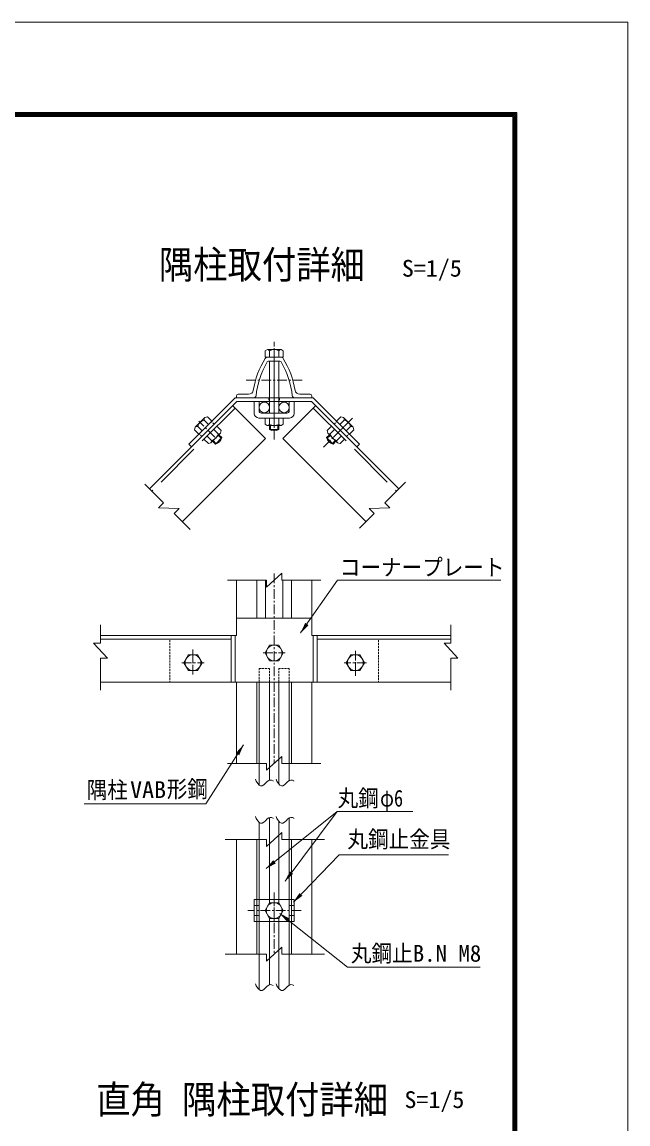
# Model space of a CAD drawing. Units: millimetres, scale not verified, with parts at other scales. Extents: x -4455 to 4455, y -3150 to 3150.
# Drawn here: x 2892 to 4455, y 308 to 3150 of the extents above; entities that cross this region are included whole.
import ezdxf
from ezdxf.enums import TextEntityAlignment as Align

# ---------------------------------------------------------------- set-up
doc = ezdxf.new("R2010")
doc.units = ezdxf.units.MM
doc.header["$LTSCALE"] = 20
for name, pattern in [('DASHED', [7.5, 6, -1.5]), ('USER1', [2, 1.25, -0.25, 0.25, -0.25]), ('USER2', [0.375, 0.25, -0.125]), ('USER3', [4.7625, 3.175, -1.5875])]:
    doc.linetypes.add(name, pattern=pattern)
doc.layers.add('0-0_7詳細', color=7, linetype='Continuous', lineweight=18)
doc.layers.add('0-E_D-TTL', color=7, linetype='Continuous', lineweight=18)
doc.styles.add('ＭＳ ゴシック', font='')
doc.styles.get('ＭＳ ゴシック').set_extended_font_data('MS Gothic')

msp = doc.modelspace()

# ---------------------------------------------------------------- linework, layer by layer
at = {"layer": '0-0_7詳細'}
for p, q in [((3524.43, 2305.24), (3518.55, 2301.84)), ((3524.43, 2305.24), (3559.71, 2305.24)), ((3559.71, 2305.24), (3565.59, 2301.84)), ((3518.55, 2301.84), (3518.55, 2286.04)), ((3518.55, 2286.04), (3565.59, 2286.04)), ((3542.07, 2286.04), (3519.58, 2286.04)), ((3558.86, 2286.04), (3525.29, 2286.04)), ((3529.51, 2275.54), (3554.64, 2275.54)), ((3530.07, 2301.84), (3530.07, 2286.04)), ((3530.07, 2275.54), (3530.07, 2141.44)), ((3554.07, 2301.84), (3554.07, 2286.04)), ((3554.07, 2275.54), (3554.07, 2141.44)), ((3565.59, 2301.84), (3565.59, 2286.04)), ((3476.24, 2190.04), (3449.07, 2190.04)), ((3607.91, 2190.04), (3635.07, 2190.04)), ((3445.55, 2171.44), (3220.43, 1946.32)), ((3441.57, 2181.04), (3322.09, 2061.56)), ((3445.55, 2171.44), (3328.88, 2054.77)), ((3519.8, 2075.98), (3434.94, 2160.83)), ((3642.57, 2181.04), (3441.57, 2181.04)), ((3444.57, 2185.54), (3444.57, 2181.04)), ((3489.34, 2181.04), (3444.57, 2181.04)), ((3638.6, 2171.44), (3445.55, 2171.44)), ((3564.35, 2075.98), (3649.2, 2160.83)), ((3594.81, 2181.04), (3639.57, 2181.04)), ((3638.6, 2171.44), (3863.72, 1946.32)), ((3638.6, 2171.44), (3755.27, 2054.77)), ((3639.57, 2185.54), (3639.57, 2181.04)), ((3642.57, 2181.04), (3762.06, 2061.56)), ((3363.41, 2130.03), (3369.97, 2131.79)), ((3369.97, 2131.79), (3381.15, 2120.61)), ((3714.18, 2131.79), (3703, 2120.61)), ((3720.74, 2130.03), (3714.18, 2131.79)), ((3338.47, 2105.08), (3336.71, 2098.53)), ((3363.41, 2130.03), (3338.47, 2105.08)), ((3344.86, 2106.67), (3356.03, 2095.5)), ((3381.15, 2120.61), (3347.89, 2087.35)), ((3361.04, 2074.2), (3394.3, 2107.46)), ((3361.83, 2123.64), (3373, 2112.47)), ((3405.52, 2096.24), (3394.3, 2107.46)), ((3565.59, 2128.84), (3518.55, 2128.84)), ((3518.55, 2112.97), (3518.55, 2128.84)), ((3524.31, 2109.64), (3518.55, 2112.97)), ((3559.83, 2109.64), (3524.31, 2109.64)), ((3530.07, 2111.7), (3530.07, 2128.84)), ((3530.07, 2109.64), (3530.07, 2098.98)), ((3554.07, 2111.7), (3554.07, 2128.84)), ((3554.07, 2109.64), (3554.07, 2098.98)), ((3559.83, 2109.64), (3565.59, 2112.97)), ((3565.59, 2112.97), (3565.59, 2128.84)), ((3678.62, 2096.24), (3689.85, 2107.46)), ((3723.11, 2074.2), (3689.85, 2107.46)), ((3703, 2120.61), (3736.26, 2087.35)), ((3722.32, 2123.64), (3711.15, 2112.47)), ((3720.74, 2130.03), (3745.68, 2105.08)), ((3739.29, 2106.67), (3728.12, 2095.5)), ((3745.68, 2105.08), (3747.44, 2098.53)), ((3519.8, 2075.98), (3305.28, 1861.47)), ((3336.71, 2098.53), (3347.89, 2087.35)), ((3381.3, 2070.22), (3369.18, 2082.34)), ((3378.69, 2064.69), (3403.8, 2089.81)), ((3398.27, 2087.19), (3386.15, 2099.31)), ((3390.3, 2061.23), (3407.27, 2078.2)), ((3399.73, 2085.74), (3407.27, 2078.2)), ((3403.8, 2089.81), (3405.52, 2096.24)), ((3554.07, 2098.98), (3530.07, 2098.98)), ((3564.35, 2075.98), (3778.86, 1861.47)), ((3684.42, 2085.74), (3676.88, 2078.2)), ((3693.85, 2061.23), (3676.88, 2078.2)), ((3680.35, 2089.81), (3678.62, 2096.24)), ((3705.46, 2064.69), (3680.35, 2089.81)), ((3685.87, 2087.19), (3697.99, 2099.31)), ((3702.84, 2070.22), (3714.97, 2082.34)), ((3747.44, 2098.53), (3736.26, 2087.35)), ((3328.88, 2054.77), (3322.09, 2061.56)), ((3372.26, 2062.97), (3361.04, 2074.2)), ((3378.69, 2064.69), (3372.26, 2062.97)), ((3382.76, 2068.77), (3390.3, 2061.23)), ((3701.39, 2068.77), (3693.85, 2061.23)), ((3705.46, 2064.69), (3711.89, 2062.97)), ((3711.89, 2062.97), (3723.11, 2074.2)), ((3755.27, 2054.77), (3762.06, 2061.56)), ((3444.57, 1710.21), (3444.57, 1567.72)), ((3497.07, 1710.21), (3497.07, 1612.72)), ((3519.57, 1710.21), (3519.57, 1612.72)), ((3564.57, 1710.21), (3564.57, 1612.72)), ((3587.07, 1710.21), (3587.07, 1612.72)), ((3639.57, 1710.21), (3639.57, 1567.72)), ((3444.57, 1612.72), (3639.57, 1612.72)), ((3444.57, 1567.72), (3093.83, 1567.72)), ((3430.97, 1567.72), (3430.97, 1447.72)), ((3441.57, 1567.72), (3441.57, 1447.72)), ((3639.57, 1567.72), (3998.18, 1567.72)), ((3642.57, 1567.72), (3642.57, 1447.72)), ((3653.18, 1567.72), (3653.18, 1447.72)), ((3430.97, 1558.72), (3093.83, 1558.72)), ((3653.18, 1558.72), (3995.93, 1558.72)), ((3469.99, 1447.72), (3093.83, 1447.72)), ((3444.57, 1447.72), (3444.57, 1238.06)), ((3444.57, 1447.72), (3639.57, 1447.72)), ((3497.07, 1447.72), (3497.07, 1238.06)), ((3503.12, 1447.72), (3503.12, 1182.16)), ((3530.12, 1447.72), (3530.12, 1194.54)), ((3554.02, 1447.72), (3554.02, 1184.94)), ((3581.02, 1447.72), (3581.02, 1193.55)), ((3587.07, 1447.72), (3587.07, 1238.06)), ((3616.41, 1447.72), (3998.18, 1447.72)), ((3639.57, 1447.72), (3639.57, 1238.06)), ((3503.12, 886.8), (3503.12, 1085.74)), ((3530.12, 886.8), (3530.12, 1098.11)), ((3554.02, 886.8), (3554.02, 1088.51)), ((3581.02, 886.8), (3581.02, 1097.12)), ((3444.57, 1041.97), (3444.57, 745.84)), ((3497.07, 1041.97), (3497.07, 745.84)), ((3587.07, 1041.97), (3587.07, 745.84)), ((3639.57, 1041.97), (3639.57, 745.84)), ((3593.67, 886.8), (3490.47, 886.8)), ((3490.47, 886.8), (3490.47, 829.8)), ((3593.67, 886.8), (3593.67, 829.8)), ((3593.67, 829.8), (3490.47, 829.8)), ((3503.12, 829.8), (3503.12, 654.48)), ((3530.12, 829.8), (3530.12, 666.86)), ((3554.02, 829.8), (3554.02, 657.26)), ((3581.02, 829.8), (3581.02, 665.86))]:
    msp.add_line(p, q, dxfattribs=at)
at = {"layer": '0-0_7詳細', "color": 1, "linetype": 'USER1'}
for p, q in [((3542.07, 2073.59), (3542.07, 2325.37)), ((3542.07, 2304.06), (3542.07, 2145.48)), ((3542.07, 2288.84), (3542.07, 2157.22)), ((3542.07, 2256.86), (3542.07, 2109.54)), ((3614.62, 2226.34), (3467.89, 2226.34)), ((3542.07, 2241.77), (3542.07, 2109.54)), ((3542.07, 2152.71), (3542.07, 2118.32)), ((3389.03, 2079.47), (3347.86, 2120.64)), ((3389.03, 2079.47), (3347.86, 2120.64)), ((3669.53, 2053.88), (3744.51, 2128.86)), ((3695.12, 2079.47), (3736.29, 2120.64)), ((3695.12, 2079.47), (3736.29, 2120.64)), ((3542.07, 1727.62), (3542.07, 1238.06)), ((3332.6, 1531.9), (3332.6, 1462.51)), ((3332.6, 1521.68), (3332.6, 1473.84)), ((3513.51, 1522.72), (3570.63, 1522.72)), ((3751.55, 1463.53), (3751.55, 1532.92)), ((3751.55, 1473.75), (3751.55, 1521.59)), ((3304.04, 1497.71), (3361.16, 1497.71)), ((3780.11, 1497.71), (3722.99, 1497.71)), ((3542.07, 904.7), (3542.07, 745.84)), ((3542.07, 896.43), (3542.07, 819.86)), ((3611.62, 858.3), (3474.27, 858.3))]:
    msp.add_line(p, q, dxfattribs=at)
at = {"layer": '0-0_7詳細', "color": 3}
for p, q in [((3490.47, 2171.44), (3490.47, 2140.84)), ((3503.07, 2171.44), (3490.47, 2171.44)), ((3503.07, 2171.44), (3503.07, 2147.44)), ((3581.07, 2171.44), (3581.07, 2147.44)), ((3593.67, 2171.44), (3581.07, 2171.44)), ((3593.67, 2171.44), (3593.67, 2140.84)), ((3575.07, 2141.44), (3509.07, 2141.44)), ((3581.67, 2128.84), (3502.47, 2128.84))]:
    msp.add_line(p, q, dxfattribs=at)
at = {"layer": '0-0_7詳細', "color": 1, "linetype": 'USER2'}
for p, q in [((3528.57, 2181.04), (3528.57, 2171.44)), ((3555.57, 2181.04), (3555.57, 2171.44)), ((3387.21, 2113.1), (3380.43, 2119.89)), ((3387.21, 2113.1), (3380.43, 2119.89)), ((3696.93, 2113.1), (3703.72, 2119.89)), ((3696.93, 2113.1), (3703.72, 2119.89)), ((3355.39, 2081.28), (3348.61, 2088.07)), ((3355.39, 2081.28), (3348.61, 2088.07)), ((3728.75, 2081.28), (3735.54, 2088.07)), ((3728.75, 2081.28), (3735.54, 2088.07))]:
    msp.add_line(p, q, dxfattribs=at)
at = {"layer": '0-0_7詳細', "color": 3, "linetype": 'DASHED'}
for p, q in [((3441.31, 2154.47), (3226.8, 1939.96)), ((3642.84, 2154.47), (3857.35, 1939.96))]:
    msp.add_line(p, q, dxfattribs=at)
at = {"layer": '0-0_7詳細', "color": 1}
for p, q in [((3532.47, 2109.64), (3532.47, 2097.77)), ((3551.67, 2109.64), (3551.67, 2097.77)), ((3398.03, 2084.04), (3406.43, 2075.65)), ((3686.12, 2084.04), (3677.72, 2075.65)), ((3384.46, 2070.46), (3392.85, 2062.07)), ((3699.69, 2070.46), (3691.3, 2062.07)), ((3704.5, 1113.43), (3570.1, 933.89))]:
    msp.add_line(p, q, dxfattribs=at)
at = {"layer": '0-0_7詳細', "color": 4}
for p, q in [((3827.67, 1910.27), (3881.1, 1963.7)), ((3256.48, 1910.27), (3208.62, 1958.13)), ((3256.48, 1910.27), (3243.76, 1897.54)), ((3827.67, 1910.27), (3840.39, 1897.54)), ((3243.76, 1897.54), (3296.63, 1895.58)), ((3283.9, 1882.85), (3296.63, 1895.58)), ((3283.9, 1882.85), (3325.75, 1841.01)), ((3800.25, 1882.85), (3762.1, 1844.7)), ((3840.39, 1897.54), (3787.52, 1895.58)), ((3800.25, 1882.85), (3787.52, 1895.58)), ((3522.69, 1710.21), (3421.38, 1710.21)), ((3522.69, 1692.21), (3561.46, 1728.21)), ((3522.69, 1710.21), (3522.69, 1692.21)), ((3561.46, 1710.21), (3561.46, 1728.21)), ((3561.46, 1710.21), (3662.77, 1710.21)), ((3093.83, 1548.22), (3093.83, 1595.74)), ((3998.18, 1548.22), (3998.18, 1595.74)), ((3075.83, 1548.22), (3111.83, 1509.45)), ((3093.83, 1548.22), (3075.83, 1548.22)), ((3980.18, 1548.22), (4016.18, 1509.45)), ((3998.18, 1548.22), (3980.18, 1548.22)), ((3093.83, 1509.45), (3093.83, 1426.92)), ((3093.83, 1509.45), (3111.83, 1509.45)), ((3998.18, 1509.45), (3998.18, 1426.92)), ((3998.18, 1509.45), (4016.18, 1509.45)), ((3522.69, 1220.06), (3561.46, 1256.06)), ((3561.46, 1238.06), (3561.46, 1256.06)), ((3522.69, 1238.06), (3421.38, 1238.06)), ((3522.69, 1238.06), (3522.69, 1220.06)), ((3561.46, 1238.06), (3662.77, 1238.06)), ((3522.69, 1023.97), (3561.46, 1059.97)), ((3561.46, 1041.97), (3561.46, 1059.97)), ((3522.69, 1041.97), (3415.5, 1041.97)), ((3522.69, 1041.97), (3522.69, 1023.97)), ((3561.46, 1041.97), (3671.65, 1041.97)), ((3522.69, 745.84), (3415.5, 745.84)), ((3522.69, 727.84), (3561.46, 763.84)), ((3522.69, 745.84), (3522.69, 727.84)), ((3561.46, 745.84), (3561.46, 763.84)), ((3561.46, 745.84), (3671.65, 745.84))]:
    msp.add_line(p, q, dxfattribs=at)
at = {"layer": '0-0_7詳細', "color": 3, "linetype": 'USER2'}
for p, q in [((3272.6, 1555.72), (3272.6, 1447.72)), ((3811.55, 1555.72), (3811.55, 1447.72)), ((3503.12, 1483.06), (3503.12, 1447.72)), ((3503.12, 1483.06), (3530.12, 1483.06)), ((3530.12, 1483.06), (3530.12, 1447.72)), ((3581.02, 1483.06), (3554.02, 1483.06)), ((3554.02, 1483.06), (3554.02, 1447.72)), ((3581.02, 1483.06), (3581.02, 1447.72))]:
    msp.add_line(p, q, dxfattribs=at)
at = {"layer": '0-0_7詳細', "color": 1, "linetype": 'USER3'}
for p, q in [((3503.07, 886.8), (3503.07, 829.8)), ((3530.12, 886.8), (3530.12, 878.34)), ((3554.02, 886.8), (3554.02, 878.34)), ((3581.07, 886.8), (3581.07, 829.8)), ((3503.07, 871.05), (3490.47, 871.05)), ((3581.07, 871.05), (3593.67, 871.05)), ((3503.07, 845.55), (3490.47, 845.55)), ((3530.12, 838.26), (3530.12, 829.8)), ((3554.02, 838.26), (3554.02, 829.8)), ((3581.07, 845.55), (3593.67, 845.55))]:
    msp.add_line(p, q, dxfattribs=at)
at = {"layer": '0-0_7詳細'}
for points in [[(4126.7, 1710.21), (3705.37, 1710.21), (3610.36, 1574.38)], [(3900.06, 1113.43), (3704.5, 1113.43), (3521.15, 966.7)], [(3991.91, 1002.4), (3709.37, 1002.4), (3591.85, 879.9)], [(4073.17, 712.73), (3730.86, 712.73), (3556.6, 850.98)]]:
    msp.add_lwpolyline(points, dxfattribs=at)
at = {"layer": '0-0_7詳細', "color": 3}
for points in [[(3565.59, 1522.72), (3553.83, 1543.09), (3530.31, 1543.09), (3518.55, 1522.72), (3530.31, 1502.35), (3553.83, 1502.35)], [(3356.12, 1497.71), (3344.36, 1518.08), (3320.84, 1518.08), (3309.08, 1497.71), (3320.84, 1477.35), (3344.36, 1477.35)], [(3728.03, 1497.71), (3739.79, 1477.35), (3763.31, 1477.35), (3775.07, 1497.71), (3763.31, 1518.08), (3739.79, 1518.08)], [(3565.59, 858.3), (3553.83, 878.67), (3530.31, 878.67), (3518.55, 858.3), (3530.31, 837.93), (3553.83, 837.93)]]:
    msp.add_lwpolyline(points, close=True, dxfattribs=at)
at = {"layer": '0-0_7詳細', "color": 1}
msp.add_lwpolyline([(3051.7, 1133.95), (3365.61, 1133.95), (3462.58, 1285.4)], dxfattribs=at)
at = {"layer": '0-0_7詳細', "color": 4}
for points in [[(3493.53, 1197.14), (3495.8, 1192.01), (3499.48, 1185.99), (3503.27, 1182.01), (3507.18, 1180.08), (3511.2, 1180.2), (3515.34, 1182.36), (3519.59, 1186.56), (3523.82, 1191), (3527.89, 1193.83), (3531.81, 1195.08), (3535.56, 1194.73), (3539.16, 1192.79), (3539.53, 1192.41)], [(3547.08, 1197.14), (3549.34, 1192.01), (3553.02, 1185.99), (3556.82, 1182.01), (3560.72, 1180.08), (3564.75, 1180.2), (3568.88, 1182.36), (3573.14, 1186.56), (3577.37, 1191), (3581.44, 1193.83), (3585.35, 1195.08), (3589.11, 1194.73), (3592.71, 1192.79), (3593.08, 1192.41)], [(3493.53, 1100.71), (3495.8, 1095.58), (3499.48, 1089.56), (3503.27, 1085.58), (3507.18, 1083.65), (3511.2, 1083.77), (3515.34, 1085.93), (3519.59, 1090.13), (3523.82, 1094.57), (3527.89, 1097.4), (3531.81, 1098.65), (3535.56, 1098.3), (3539.16, 1096.36), (3539.53, 1095.98)], [(3547.08, 1100.71), (3549.34, 1095.58), (3553.02, 1089.56), (3556.82, 1085.58), (3560.72, 1083.65), (3564.75, 1083.77), (3568.88, 1085.93), (3573.14, 1090.13), (3577.37, 1094.57), (3581.44, 1097.4), (3585.35, 1098.65), (3589.11, 1098.3), (3592.71, 1096.36), (3593.08, 1095.98)], [(3493.53, 669.46), (3495.8, 664.33), (3499.48, 658.31), (3503.27, 654.33), (3507.18, 652.4), (3511.2, 652.52), (3515.34, 654.68), (3519.59, 658.88), (3523.82, 663.32), (3527.89, 666.15), (3531.81, 667.4), (3535.56, 667.05), (3539.16, 665.11), (3539.53, 664.73)], [(3547.08, 669.46), (3549.34, 664.33), (3553.02, 658.31), (3556.82, 654.33), (3560.72, 652.4), (3564.75, 652.52), (3568.88, 654.68), (3573.14, 658.88), (3577.37, 663.32), (3581.44, 666.15), (3585.35, 667.4), (3589.11, 667.05), (3592.71, 665.11), (3593.08, 664.73)]]:
    msp.add_lwpolyline(points, dxfattribs=at)
at = {"layer": '0-0_7詳細', "color": 3}
for centre, radius in [((3516.62, 2156.07), 13.5), ((3567.52, 2156.07), 13.5), ((3542.07, 1522.72), 20.4), ((3332.6, 1497.71), 20.4), ((3751.55, 1497.71), 20.4), ((3542.07, 858.3), 20.4)]:
    msp.add_circle(centre, radius, dxfattribs=at)
at = {"layer": '0-0_7詳細'}
for centre, radius, start, end in [((3524.74, 2299.36), 5.88, 24.94299, 92.968), ((3542.07, 2282.33), 22.91, 58.40741, 121.59259), ((3559.41, 2299.36), 5.88, 87.032, 155.05701), ((3711.87, 2163.31), 226.8, 148.30182, 170.6662), ((3525.29, 2278.54), 7.5, 90, 148.30182), ((3529.51, 2268.04), 7.5, 90, 150.13204), ((3554.64, 2268.04), 7.5, 29.86796, 90), ((3558.86, 2278.54), 7.5, 31.69818, 90), ((3372.27, 2163.31), 226.8, 9.3338, 31.69818), ((3711.87, 2163.31), 217.8, 150.13204, 173.91336), ((3372.27, 2163.31), 217.8, 6.08664, 29.86796), ((3449.07, 2185.54), 4.5, 90, 180), ((3476.24, 2202.04), 12, 270, 350.6662), ((3607.91, 2202.04), 12, 189.3338, 270), ((3635.07, 2185.54), 4.5, 0, 90), ((3489.34, 2187.04), 6, 270, 353.91336), ((3594.81, 2187.04), 6, 186.08664, 270), ((3342.84, 2101.15), 5.88, 69.94299, 137.968), ((3367.14, 2101.36), 22.91, 103.40741, 166.59259), ((3367.35, 2125.66), 5.88, 132.032, 200.05701), ((3524.31, 2118.73), 9.09, 270, 309.3382), ((3542.07, 2145.64), 36, 250.52878, 289.47122), ((3559.83, 2118.73), 9.09, 230.6618, 270), ((3716.8, 2125.66), 5.88, 339.94299, 47.968), ((3717.01, 2101.36), 22.91, 13.40741, 76.59259), ((3741.31, 2101.15), 5.88, 42.032, 110.05701), ((3365.79, 2102.71), 36, 295.52878, 334.47122), ((3384.09, 2084.41), 24, 285, 345), ((3397.38, 2096.24), 9.09, 275.6618, 315), ((3542.07, 2119.76), 24, 240, 300), ((3700.06, 2084.41), 24, 195, 255), ((3686.77, 2096.24), 9.09, 225, 264.3382), ((3718.36, 2102.71), 36, 205.52878, 244.47122), ((3372.26, 2071.12), 9.09, 315, 354.3382), ((3711.89, 2071.12), 9.09, 185.6618, 225)]:
    msp.add_arc(centre, radius, start, end, dxfattribs=at)
at = {"layer": '0-0_7詳細', "color": 3}
for centre, radius, start, end in [((3502.47, 2140.84), 12, 180, 270), ((3509.07, 2147.44), 6, 180, 270), ((3575.07, 2147.44), 6, 270, 0), ((3581.67, 2140.84), 12, 270, 0)]:
    msp.add_arc(centre, radius, start, end, dxfattribs=at)
at = {"layer": '0-0_7詳細'}
for points in [[(3609.21, 1572.74), (3622.14, 1600.31), (3630.68, 1594.34)], [(3519.58, 965.45), (3539.75, 988.27), (3546.26, 980.13)], [(3590.47, 878.46), (3607.48, 903.71), (3614.99, 896.5)], [(3555.03, 852.23), (3581.77, 837.66), (3575.3, 829.5)]]:
    msp.add_solid(points, dxfattribs=at)
at = {"layer": '0-0_7詳細', "color": 1}
for points in [[(3463.66, 1287.08), (3451.87, 1259.01), (3443.1, 1264.63)], [(3568.9, 932.28), (3582.7, 959.42), (3591.05, 953.18)]]:
    msp.add_solid(points, dxfattribs=at)
at = {"layer": '0-E_D-TTL', "color": 2}
msp.add_lwpolyline([(-4455.04, 3150.21), (4454.66, 3150.21), (4454.66, -3150.21), (-4455.04, -3150.21)], close=True, dxfattribs=at)
at = {"layer": '0-E_D-TTL'}
for points in [[(-4168.65, 2916.87), (4168.28, 2916.87), (4168.28, -2916.87), (-4168.65, -2916.87)], [(-4166, 2914.21), (4165.63, 2914.21), (4165.63, -2914.21), (-4166, -2914.21)], [(-4163.35, 2911.56), (4162.97, 2911.56), (4162.97, -2911.56), (-4163.35, -2911.56)], [(-4160.7, 2908.91), (4160.32, 2908.91), (4160.32, -2908.91), (-4160.7, -2908.91)], [(-4158.05, 2906.26), (4157.67, 2906.26), (4157.67, -2906.26), (-4158.05, -2906.26)]]:
    msp.add_lwpolyline(points, close=True, dxfattribs=at)

# ---------------------------------------------------------------- texts
at = {"layer": '0-0_7詳細', "style": 'ＭＳ ゴシック', "width": 0.9}
for s, height, p in [('隅柱取付詳細', 72.14, (3244.66, 2466.74)), ('直角 隅柱取付詳細', 72.16, (3083.06, 313.19))]:
    msp.add_text(s, height=height, dxfattribs=at).set_placement(p, align=Align.BOTTOM_LEFT)
at = {"layer": '0-0_7詳細', "color": 3, "style": 'ＭＳ ゴシック'}
for s, width, p in [('S=1/5', 1.05, (3871.44, 2480.44)), ('コーナープレート', 0.9, (3711.42, 1709.31)), ('隅柱', 0.9, (3058.36, 1134.78)), ('形鋼', 0.9, (3264.93, 1137.3)), ('VAB', 1.05, (3170.46, 1135.59)), ('丸鋼', 0.9, (3705.76, 1113.59)), ('φ6', 0.8, (3815.28, 1113.59)), ('丸鋼止金具', 0.9, (3731.08, 1007.8)), ('丸鋼止', 0.9, (3739.88, 713.38)), ('S=1/5', 1.05, (3878.11, 335.99))]:
    msp.add_text(s, height=43.26, dxfattribs=dict(at, width=width)).set_placement(p, align=Align.BOTTOM_LEFT)
msp.add_text('B.N M8', height=43.26, dxfattribs=at).set_placement((3899.62, 713.38), align=Align.BOTTOM_LEFT)

doc.saveas('drawing.dxf')
